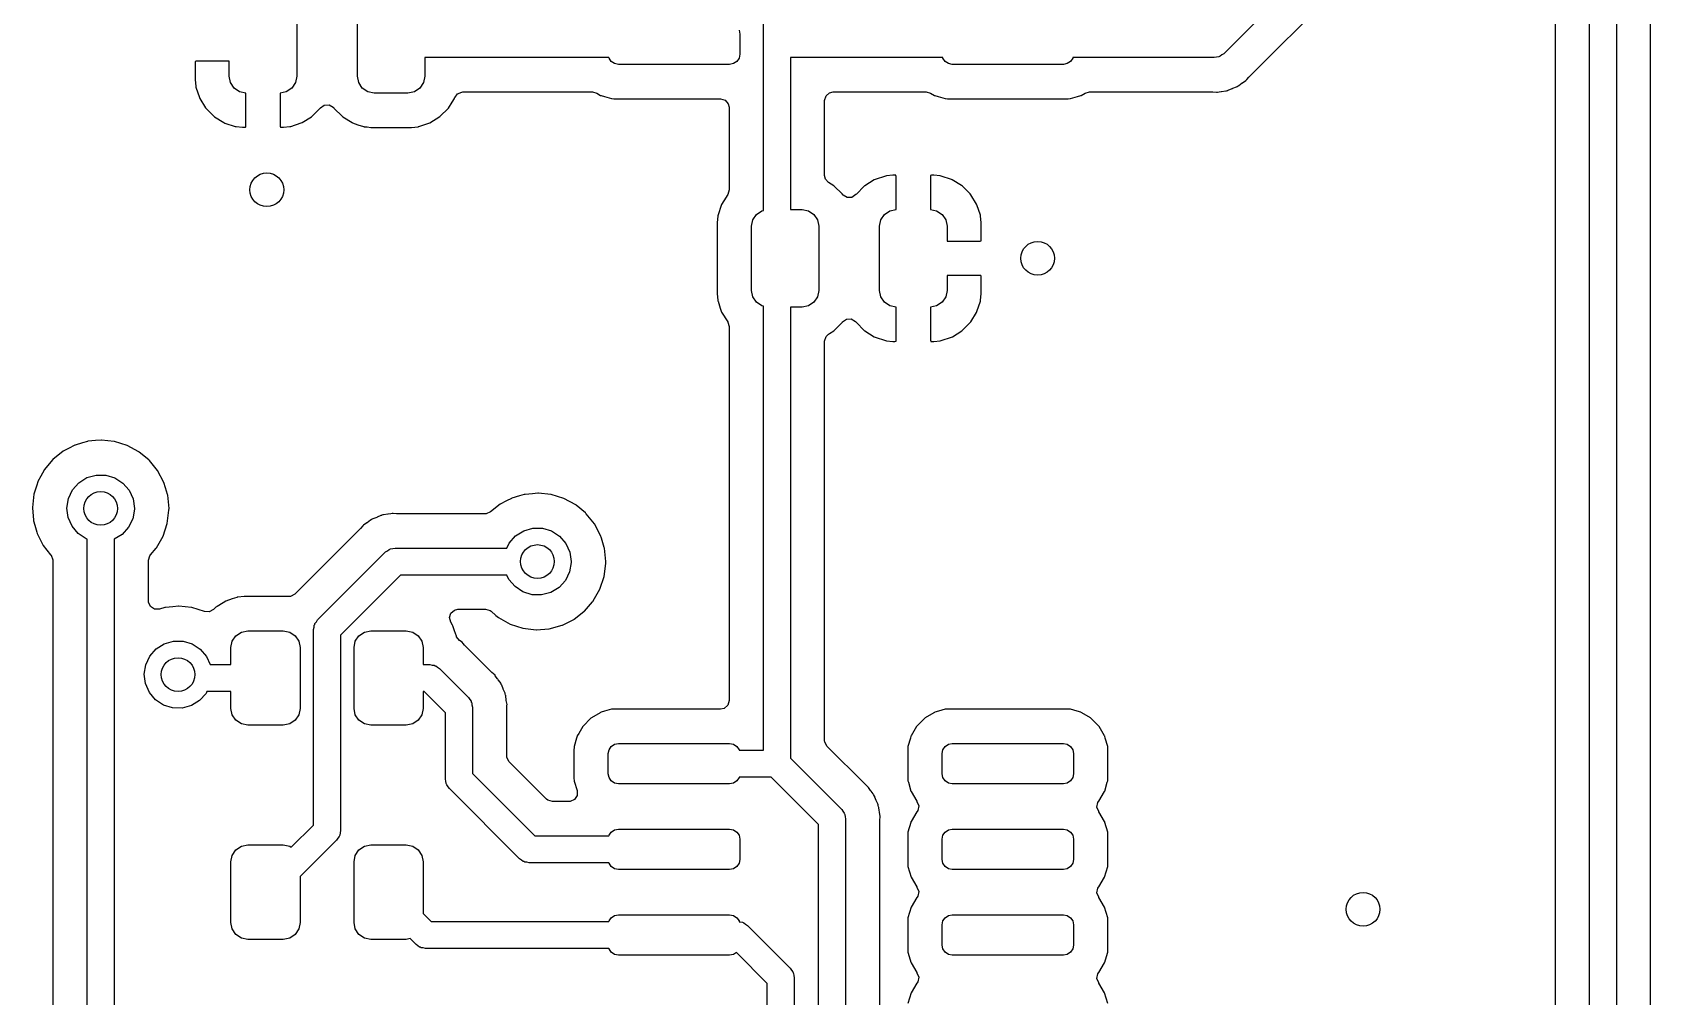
# Model space of a CAD drawing. Extents: x 63 to 234, y -148 to -41.
# Drawn here: x 127.59 to 151.58, y -81.31 to -67.01 of the extents above; entities that cross this region are included whole.
import ezdxf

# ---------------------------------------------------------------- set-up
doc = ezdxf.new("R2010")
doc.units = 0
doc.layers.add('BLACK', color=7, linetype='CONTINUOUS')

msp = doc.modelspace()

# ---------------------------------------------------------------- linework, layer by layer
at = {"layer": 'BLACK', "linetype": 'CONTINUOUS'}
for p, q in [((138.427, -69.6475), (138.427, -63.573)), ((150.676, -139.061), (150.676, -65.1865)), ((147.237, -65.343), (145.255, -67.3247)), ((150.167, -65.3599), (150.167, -95.2913)), ((151.076, -65.392), (151.076, -138.948)), ((145.633, -67.6666), (147.411, -65.8884)), ((151.584, -96.9213), (151.584, -65.8435)), ((131.507, -66.708), (131.507, -67.658)), ((132.407, -67.658), (132.407, -66.708)), ((138.066, -66.9756), (138.077, -67.033)), ((138.077, -67.033), (138.077, -67.333)), ((136.137, -67.383), (133.407, -67.383)), ((133.407, -67.383), (133.407, -67.658)), ((136.138, -67.3904), (136.137, -67.383)), ((136.171, -67.4391), (136.138, -67.3904)), ((138.066, -67.3904), (138.033, -67.4391)), ((138.077, -67.333), (138.066, -67.3904)), ((141.087, -67.383), (138.827, -67.383)), ((138.827, -67.383), (138.827, -69.633)), ((141.088, -67.3904), (141.087, -67.383)), ((141.121, -67.4391), (141.088, -67.3904)), ((143.016, -67.3904), (142.983, -67.4391)), ((143.017, -67.383), (143.016, -67.3904)), ((145.114, -67.383), (143.017, -67.383)), ((145.147, -67.3756), (145.114, -67.383)), ((145.18, -67.3719), (145.147, -67.3756)), ((145.19, -67.3658), (145.18, -67.3719)), ((145.201, -67.3632), (145.19, -67.3658)), ((145.227, -67.3424), (145.201, -67.3632)), ((145.255, -67.3247), (145.227, -67.3424)), ((130.001, -67.4429), (129.999, -67.4505)), ((129.999, -67.4505), (129.999, -67.7051)), ((130.002, -67.4415), (130.001, -67.4429)), ((130.017, -67.437), (130.002, -67.4415)), ((130.507, -67.437), (130.017, -67.437)), ((130.507, -67.658), (130.507, -67.437)), ((130.526, -67.7537), (130.507, -67.658)), ((131.507, -67.658), (131.488, -67.7537)), ((132.426, -67.7537), (132.407, -67.658)), ((133.407, -67.658), (133.388, -67.7537)), ((136.22, -67.4716), (136.171, -67.4391)), ((136.277, -67.483), (136.22, -67.4716)), ((137.927, -67.483), (136.277, -67.483)), ((137.984, -67.4716), (137.927, -67.483)), ((138.033, -67.4391), (137.984, -67.4716)), ((141.17, -67.4716), (141.121, -67.4391)), ((141.227, -67.483), (141.17, -67.4716)), ((142.877, -67.483), (141.227, -67.483)), ((142.934, -67.4716), (142.877, -67.483)), ((142.983, -67.4391), (142.934, -67.4716)), ((145.628, -67.6718), (145.633, -67.6666)), ((129.999, -67.7051), (129.999, -67.7116)), ((129.999, -67.7116), (130.009, -67.8072)), ((130.009, -67.8072), (130.012, -67.8206)), ((130.012, -67.8206), (130.064, -67.9748)), ((130.58, -67.8348), (130.526, -67.7537)), ((130.661, -67.889), (130.58, -67.8348)), ((130.753, -67.9072), (130.661, -67.889)), ((130.753, -68.4025), (130.753, -67.9072)), ((131.353, -67.889), (131.261, -67.9072)), ((131.261, -67.9072), (131.261, -68.3979)), ((131.434, -67.8348), (131.353, -67.889)), ((131.488, -67.7537), (131.434, -67.8348)), ((132.48, -67.8348), (132.426, -67.7537)), ((132.561, -67.889), (132.48, -67.8348)), ((132.657, -67.908), (132.561, -67.889)), ((133.157, -67.908), (132.657, -67.908)), ((133.253, -67.889), (133.157, -67.908)), ((133.334, -67.8348), (133.253, -67.889)), ((133.388, -67.7537), (133.334, -67.8348)), ((133.891, -67.9195), (133.956, -67.8922)), ((133.956, -67.8922), (133.97, -67.8915)), ((133.97, -67.8915), (135.893, -67.8915)), ((135.893, -67.8915), (135.957, -67.909)), ((135.957, -67.909), (136.013, -67.9421)), ((139.356, -67.9494), (139.409, -67.9029)), ((139.409, -67.9029), (139.462, -67.8915)), ((139.462, -67.8915), (140.843, -67.8915)), ((140.843, -67.8915), (140.907, -67.909)), ((140.907, -67.909), (140.963, -67.9421)), ((143.141, -67.9421), (143.197, -67.909)), ((143.197, -67.909), (143.261, -67.8915)), ((143.261, -67.8915), (145.085, -67.8915)), ((145.085, -67.8915), (145.094, -67.8918)), ((145.094, -67.8918), (145.144, -67.8952)), ((145.144, -67.8952), (145.144, -67.8952)), ((145.144, -67.8952), (145.152, -67.8957)), ((145.152, -67.8957), (145.159, -67.8944)), ((145.159, -67.8944), (145.186, -67.8898)), ((145.159, -67.8944), (145.159, -67.8944)), ((145.186, -67.8898), (145.215, -67.8847)), ((145.215, -67.8847), (145.221, -67.8838)), ((145.221, -67.8838), (145.284, -67.8761)), ((145.284, -67.8761), (145.292, -67.8734)), ((145.292, -67.8734), (145.294, -67.8728)), ((145.294, -67.8728), (145.31, -67.8683)), ((145.31, -67.8683), (145.313, -67.8675)), ((145.313, -67.8675), (145.32, -67.8662)), ((145.32, -67.8662), (145.379, -67.8406)), ((145.379, -67.8406), (145.385, -67.8381)), ((145.385, -67.8381), (145.387, -67.8372)), ((145.387, -67.8372), (145.445, -67.8155)), ((145.445, -67.8155), (145.451, -67.8112)), ((145.451, -67.8112), (145.453, -67.8099)), ((145.453, -67.8099), (145.468, -67.8017)), ((145.468, -67.8017), (145.471, -67.8004)), ((145.471, -67.8004), (145.478, -67.7973)), ((145.478, -67.7973), (145.528, -67.7584)), ((145.528, -67.7584), (145.534, -67.7545)), ((145.534, -67.7545), (145.58, -67.7227)), ((145.58, -67.7227), (145.586, -67.7184)), ((145.58, -67.7227), (145.58, -67.7227)), ((145.586, -67.7184), (145.595, -67.7084)), ((145.595, -67.7084), (145.628, -67.6718)), ((130.064, -67.9748), (130.07, -67.988)), ((130.07, -67.988), (130.155, -68.1258)), ((130.155, -68.1258), (130.164, -68.1372)), ((130.164, -68.1372), (130.279, -68.2517)), ((131.736, -68.2509), (131.851, -68.1362)), ((131.851, -68.1362), (131.858, -68.1272)), ((131.858, -68.1272), (131.916, -68.0862)), ((131.916, -68.0862), (131.987, -68.0829)), ((131.987, -68.0829), (132.048, -68.1186)), ((132.048, -68.1186), (132.055, -68.1264)), ((132.055, -68.1264), (132.059, -68.1323)), ((132.059, -68.1323), (132.184, -68.2573)), ((133.631, -68.2565), (133.756, -68.1313)), ((133.756, -68.1313), (133.811, -68.042)), ((133.811, -68.042), (133.845, -67.987)), ((133.845, -67.987), (133.849, -67.9807)), ((133.845, -67.987), (133.845, -67.987)), ((133.849, -67.9807), (133.851, -67.9738)), ((133.851, -67.9738), (133.855, -67.9672)), ((133.855, -67.9672), (133.857, -67.9682)), ((133.857, -67.9682), (133.891, -67.9195)), ((136.013, -67.9421), (136.021, -67.9444)), ((136.021, -67.9444), (136.021, -67.9444)), ((136.021, -67.9444), (136.071, -67.959)), ((136.071, -67.959), (136.173, -67.9886)), ((136.173, -67.9886), (136.18, -67.9891)), ((136.18, -67.9891), (136.18, -67.9891)), ((136.18, -67.9891), (136.208, -67.9913)), ((136.208, -67.9913), (136.208, -67.9913)), ((136.208, -67.9913), (136.21, -67.9915)), ((136.21, -67.9915), (137.792, -67.9915)), ((137.792, -67.9915), (137.861, -68.0115)), ((137.861, -68.0115), (137.907, -68.0652)), ((137.907, -68.0652), (137.918, -68.1175)), ((137.918, -68.1175), (137.918, -69.3451)), ((139.335, -68.0175), (139.356, -67.9494)), ((139.335, -69.1284), (139.335, -68.0175)), ((140.963, -67.9421), (140.971, -67.9444)), ((140.971, -67.9444), (140.971, -67.9444)), ((140.971, -67.9444), (141.021, -67.959)), ((141.021, -67.959), (141.123, -67.9886)), ((141.123, -67.9886), (141.13, -67.9891)), ((141.13, -67.9891), (141.13, -67.9891)), ((141.13, -67.9891), (141.158, -67.9913)), ((141.158, -67.9913), (141.158, -67.9913)), ((141.158, -67.9913), (141.16, -67.9915)), ((141.16, -67.9915), (142.944, -67.9915)), ((142.944, -67.9915), (142.946, -67.9913)), ((142.946, -67.9913), (142.974, -67.9891)), ((142.946, -67.9913), (142.946, -67.9913)), ((142.974, -67.9891), (142.981, -67.9886)), ((142.974, -67.9891), (142.974, -67.9891)), ((142.981, -67.9886), (143.083, -67.959)), ((143.083, -67.959), (143.133, -67.9444)), ((143.133, -67.9444), (143.141, -67.9421)), ((143.133, -67.9444), (143.133, -67.9444)), ((130.279, -68.2517), (130.29, -68.2608)), ((130.29, -68.2608), (130.428, -68.3458)), ((130.428, -68.3458), (130.441, -68.352)), ((130.441, -68.352), (130.596, -68.4031)), ((131.42, -68.4029), (131.574, -68.3514)), ((131.574, -68.3514), (131.587, -68.3452)), ((131.587, -68.3452), (131.725, -68.2599)), ((131.725, -68.2599), (131.736, -68.2509)), ((132.184, -68.2573), (132.19, -68.2611)), ((132.19, -68.2611), (132.19, -68.2611)), ((132.19, -68.2611), (132.327, -68.3458)), ((132.327, -68.3458), (132.334, -68.3501)), ((132.334, -68.3501), (132.414, -68.3766)), ((132.414, -68.3766), (132.496, -68.4036)), ((133.32, -68.4033), (133.452, -68.3593)), ((133.452, -68.3593), (133.481, -68.3495)), ((133.481, -68.3495), (133.631, -68.2565)), ((130.596, -68.4031), (130.609, -68.406)), ((130.609, -68.406), (130.703, -68.4157)), ((130.703, -68.4157), (130.71, -68.416)), ((130.71, -68.416), (130.735, -68.416)), ((130.735, -68.416), (130.75, -68.4115)), ((130.75, -68.4115), (130.751, -68.4101)), ((130.751, -68.4101), (130.753, -68.4025)), ((131.261, -68.3979), (131.265, -68.4131)), ((131.265, -68.4131), (131.267, -68.4143)), ((131.267, -68.4143), (131.275, -68.416)), ((131.275, -68.416), (131.304, -68.416)), ((131.304, -68.416), (131.311, -68.4157)), ((131.311, -68.4157), (131.406, -68.4057)), ((131.406, -68.4057), (131.42, -68.4029)), ((132.496, -68.4036), (132.496, -68.4036)), ((132.496, -68.4036), (132.502, -68.4058)), ((132.502, -68.4058), (132.509, -68.4065)), ((132.509, -68.4065), (132.509, -68.4065)), ((132.509, -68.4065), (132.552, -68.4109)), ((132.552, -68.4109), (132.607, -68.4165)), ((132.607, -68.4165), (133.207, -68.4165)), ((133.207, -68.4165), (133.211, -68.4162)), ((133.211, -68.4162), (133.306, -68.4062)), ((133.211, -68.4162), (133.211, -68.4162)), ((133.306, -68.4062), (133.313, -68.4055)), ((133.306, -68.4062), (133.306, -68.4062)), ((133.313, -68.4055), (133.32, -68.4033)), ((133.32, -68.4033), (133.32, -68.4033)), ((137.918, -69.3451), (137.9, -69.4112)), ((139.348, -69.1829), (139.335, -69.1284)), ((139.395, -69.2357), (139.348, -69.1829)), ((139.473, -69.2837), (139.395, -69.2357)), ((139.598, -69.4087), (139.473, -69.2837)), ((139.921, -69.2901), (139.806, -69.4048)), ((139.932, -69.2811), (139.921, -69.2901)), ((140.07, -69.1958), (139.932, -69.2811)), ((140.083, -69.1896), (140.07, -69.1958)), ((140.237, -69.1381), (140.083, -69.1896)), ((140.251, -69.1353), (140.237, -69.1381)), ((140.346, -69.1253), (140.251, -69.1353)), ((140.353, -69.125), (140.346, -69.1253)), ((140.382, -69.125), (140.353, -69.125)), ((140.39, -69.1267), (140.382, -69.125)), ((140.392, -69.1279), (140.39, -69.1267)), ((140.396, -69.1431), (140.392, -69.1279)), ((140.396, -69.6338), (140.396, -69.1431)), ((140.906, -69.1309), (140.904, -69.1385)), ((140.904, -69.1385), (140.904, -69.6338)), ((140.907, -69.1295), (140.906, -69.1309)), ((140.922, -69.125), (140.907, -69.1295)), ((140.947, -69.125), (140.922, -69.125)), ((140.954, -69.1253), (140.947, -69.125)), ((141.048, -69.135), (140.954, -69.1253)), ((141.061, -69.1379), (141.048, -69.135)), ((141.216, -69.189), (141.061, -69.1379)), ((141.229, -69.1952), (141.216, -69.189)), ((141.367, -69.2802), (141.229, -69.1952)), ((141.378, -69.2893), (141.367, -69.2802)), ((141.493, -69.4038), (141.378, -69.2893)), ((137.808, -69.5603), (137.752, -69.7281)), ((137.842, -69.5042), (137.808, -69.5603)), ((137.9, -69.4112), (137.842, -69.5042)), ((139.602, -69.4146), (139.598, -69.4087)), ((139.609, -69.4224), (139.602, -69.4146)), ((139.67, -69.4581), (139.609, -69.4224)), ((139.741, -69.4548), (139.67, -69.4581)), ((139.799, -69.4138), (139.741, -69.4548)), ((139.806, -69.4048), (139.799, -69.4138)), ((141.502, -69.4152), (141.493, -69.4038)), ((141.587, -69.553), (141.502, -69.4152)), ((141.593, -69.5662), (141.587, -69.553)), ((141.645, -69.7204), (141.593, -69.5662)), ((137.752, -69.7281), (137.742, -69.8326)), ((138.25, -69.883), (138.269, -69.7873)), ((138.269, -69.7873), (138.323, -69.7062)), ((138.323, -69.7062), (138.404, -69.652)), ((138.404, -69.652), (138.427, -69.6475)), ((138.827, -69.633), (139, -69.633)), ((139, -69.633), (139.096, -69.652)), ((139.096, -69.652), (139.177, -69.7062)), ((139.177, -69.7062), (139.231, -69.7873)), ((139.231, -69.7873), (139.25, -69.883)), ((140.15, -69.883), (140.169, -69.7873)), ((140.169, -69.7873), (140.223, -69.7062)), ((140.223, -69.7062), (140.304, -69.652)), ((140.304, -69.652), (140.396, -69.6338)), ((140.904, -69.6338), (140.996, -69.652)), ((140.996, -69.652), (141.077, -69.7062)), ((141.077, -69.7062), (141.131, -69.7873)), ((141.131, -69.7873), (141.15, -69.883)), ((141.648, -69.7338), (141.645, -69.7204)), ((141.658, -69.8294), (141.648, -69.7338)), ((141.658, -69.8359), (141.658, -69.8294)), ((137.742, -69.8326), (137.742, -70.8834)), ((138.25, -70.833), (138.25, -69.883)), ((139.25, -69.883), (139.25, -70.833)), ((140.15, -70.833), (140.15, -69.883)), ((141.15, -69.883), (141.15, -70.104)), ((141.658, -70.0905), (141.658, -69.8359)), ((141.15, -70.104), (141.64, -70.104)), ((141.64, -70.104), (141.655, -70.0995)), ((141.655, -70.0995), (141.656, -70.0981)), ((141.656, -70.0981), (141.658, -70.0905)), ((141.644, -70.612), (141.15, -70.612)), ((141.15, -70.612), (141.15, -70.833)), ((141.652, -70.6137), (141.644, -70.612)), ((141.654, -70.6149), (141.652, -70.6137)), ((141.658, -70.6301), (141.654, -70.6149)), ((141.658, -70.8801), (141.658, -70.6301)), ((137.742, -70.8834), (137.742, -70.8866)), ((137.742, -70.8866), (137.742, -70.8867)), ((137.742, -70.8867), (137.752, -70.9809)), ((137.752, -70.9809), (137.752, -70.9892)), ((137.752, -70.9892), (137.755, -70.9957)), ((137.755, -70.9957), (137.755, -70.9957)), ((137.755, -70.9957), (137.788, -71.0965)), ((138.269, -70.9287), (138.25, -70.833)), ((138.323, -71.0098), (138.269, -70.9287)), ((138.404, -71.064), (138.323, -71.0098)), ((139.177, -71.0098), (139.096, -71.064)), ((139.231, -70.9287), (139.177, -71.0098)), ((139.25, -70.833), (139.231, -70.9287)), ((140.169, -70.9287), (140.15, -70.833)), ((140.223, -71.0098), (140.169, -70.9287)), ((140.304, -71.064), (140.223, -71.0098)), ((141.077, -71.0098), (140.996, -71.064)), ((141.131, -70.9287), (141.077, -71.0098)), ((141.15, -70.833), (141.131, -70.9287)), ((141.594, -71.1486), (141.645, -70.9943)), ((141.645, -70.9943), (141.648, -70.9809)), ((141.648, -70.9809), (141.658, -70.8866)), ((141.658, -70.8866), (141.658, -70.8801)), ((137.788, -71.0965), (137.808, -71.1569)), ((137.808, -71.1569), (137.898, -71.3021)), ((138.427, -71.0685), (138.404, -71.064)), ((138.427, -77.651), (138.427, -71.0685)), ((139, -71.083), (138.827, -71.083)), ((138.827, -71.083), (138.827, -77.7682)), ((139.096, -71.064), (139, -71.083)), ((139.602, -71.3018), (139.659, -71.2612)), ((139.659, -71.2612), (139.73, -71.2579)), ((139.73, -71.2579), (139.792, -71.2936)), ((140.396, -71.0822), (140.304, -71.064)), ((140.396, -71.5775), (140.396, -71.0822)), ((140.996, -71.064), (140.904, -71.0822)), ((140.904, -71.0822), (140.904, -71.5729)), ((141.503, -71.2998), (141.588, -71.1618)), ((141.588, -71.1618), (141.594, -71.1486)), ((137.898, -71.3021), (137.9, -71.3043)), ((137.9, -71.3043), (137.918, -71.3706)), ((137.918, -71.3706), (137.918, -76.9165)), ((139.356, -71.5195), (139.395, -71.4805)), ((139.395, -71.4805), (139.408, -71.4725)), ((139.408, -71.4725), (139.474, -71.4315)), ((139.474, -71.4315), (139.599, -71.3063)), ((139.599, -71.3063), (139.602, -71.3018)), ((139.792, -71.2936), (139.799, -71.3021)), ((139.799, -71.3021), (139.807, -71.3122)), ((139.807, -71.3122), (139.922, -71.4267)), ((139.922, -71.4267), (139.933, -71.4358)), ((139.933, -71.4358), (140.071, -71.5208)), ((141.23, -71.5202), (141.368, -71.4349)), ((141.368, -71.4349), (141.379, -71.4259)), ((141.379, -71.4259), (141.494, -71.3112)), ((141.494, -71.3112), (141.503, -71.2998)), ((139.335, -71.5876), (139.356, -71.5195)), ((139.335, -77.5053), (139.335, -71.5876)), ((140.071, -71.5208), (140.084, -71.527)), ((140.084, -71.527), (140.239, -71.5781)), ((140.239, -71.5781), (140.252, -71.581)), ((140.252, -71.581), (140.346, -71.5907)), ((140.346, -71.5907), (140.353, -71.591)), ((140.353, -71.591), (140.378, -71.591)), ((140.378, -71.591), (140.393, -71.5865)), ((140.393, -71.5865), (140.394, -71.5851)), ((140.394, -71.5851), (140.396, -71.5775)), ((140.904, -71.5729), (140.908, -71.5881)), ((140.908, -71.5881), (140.91, -71.5893)), ((140.91, -71.5893), (140.918, -71.591)), ((140.918, -71.591), (140.947, -71.591)), ((140.947, -71.591), (140.954, -71.5907)), ((140.954, -71.5907), (141.049, -71.5807)), ((141.049, -71.5807), (141.063, -71.5779)), ((141.063, -71.5779), (141.217, -71.5264)), ((141.217, -71.5264), (141.23, -71.5202)), ((128.124, -73.1771), (128.045, -73.2184)), ((128.215, -73.1297), (128.124, -73.1771)), ((128.221, -73.1268), (128.215, -73.1297)), ((128.215, -73.1297), (128.215, -73.1297)), ((128.332, -73.094), (128.221, -73.1268)), ((128.404, -73.0727), (128.332, -73.094)), ((128.41, -73.071), (128.404, -73.0727)), ((128.404, -73.0727), (128.404, -73.0727)), ((128.416, -73.0704), (128.41, -73.071)), ((128.525, -73.0606), (128.416, -73.0704)), ((128.416, -73.0704), (128.416, -73.0704)), ((128.607, -73.053), (128.525, -73.0606)), ((128.613, -73.0537), (128.607, -73.053)), ((128.798, -73.0731), (128.613, -73.0537)), ((128.613, -73.0537), (128.613, -73.0537)), ((128.804, -73.0737), (128.798, -73.0731)), ((128.798, -73.0731), (128.798, -73.0731)), ((128.993, -73.1322), (128.804, -73.0737)), ((129.167, -73.2263), (128.993, -73.1322)), ((127.891, -73.3424), (127.764, -73.4939)), ((128.045, -73.2184), (127.891, -73.3424)), ((129.172, -73.2302), (129.167, -73.2263)), ((129.313, -73.347), (129.172, -73.2302)), ((129.172, -73.2302), (129.172, -73.2302)), ((129.319, -73.3523), (129.313, -73.347)), ((129.323, -73.3571), (129.319, -73.3523)), ((129.364, -73.4078), (129.323, -73.3571)), ((129.323, -73.3571), (129.323, -73.3571)), ((129.444, -73.5056), (129.364, -73.4078)), ((127.669, -73.6672), (127.667, -73.6731)), ((127.711, -73.5896), (127.669, -73.6672)), ((127.761, -73.4993), (127.711, -73.5896)), ((127.764, -73.4939), (127.761, -73.4993)), ((127.761, -73.4993), (127.761, -73.4993)), ((128.276, -73.6856), (128.396, -73.61)), ((128.396, -73.61), (128.532, -73.571)), ((128.532, -73.571), (128.674, -73.5719)), ((128.674, -73.5719), (128.81, -73.6125)), ((128.81, -73.6125), (128.929, -73.6896)), ((129.537, -73.6802), (129.444, -73.5056)), ((127.609, -73.8557), (127.587, -74.0523)), ((127.652, -73.7209), (127.609, -73.8557)), ((127.667, -73.6731), (127.652, -73.7209)), ((127.667, -73.6731), (127.667, -73.6731)), ((128.122, -73.9202), (128.182, -73.7919)), ((128.182, -73.7919), (128.276, -73.6856)), ((128.929, -73.6896), (129.021, -73.797)), ((129.021, -73.797), (129.08, -73.9261)), ((129.562, -73.7615), (129.537, -73.6802)), ((129.591, -73.8601), (129.562, -73.7615)), ((129.594, -73.8696), (129.591, -73.8601)), ((129.614, -74.0664), (129.594, -73.8696)), ((134.809, -73.8814), (134.698, -73.9142)), ((134.881, -73.8601), (134.809, -73.8814)), ((134.887, -73.8584), (134.881, -73.8601)), ((134.881, -73.8601), (134.881, -73.8601)), ((134.893, -73.8578), (134.887, -73.8584)), ((135.002, -73.848), (134.893, -73.8578)), ((134.893, -73.8578), (134.893, -73.8578)), ((135.084, -73.8404), (135.002, -73.848)), ((135.09, -73.8411), (135.084, -73.8404)), ((135.275, -73.8605), (135.09, -73.8411)), ((135.09, -73.8411), (135.09, -73.8411)), ((135.281, -73.8611), (135.275, -73.8605)), ((135.275, -73.8605), (135.275, -73.8605)), ((135.47, -73.9196), (135.281, -73.8611)), ((127.587, -74.0523), (127.587, -74.0584)), ((127.587, -74.0584), (127.603, -74.2423)), ((128.1, -74.0603), (128.122, -73.9202)), ((128.119, -74.2009), (128.1, -74.0603)), ((129.1, -74.0786), (129.077, -74.2184)), ((129.08, -73.9261), (129.1, -74.0664)), ((129.1, -74.0664), (129.1, -74.0786)), ((129.588, -74.2909), (129.613, -74.0947)), ((129.613, -74.0947), (129.614, -74.0664)), ((132.901, -74.1457), (132.865, -74.1521)), ((132.92, -74.1424), (132.901, -74.1457)), ((132.928, -74.1411), (132.92, -74.1424)), ((132.92, -74.1424), (132.92, -74.1424)), ((132.935, -74.1416), (132.928, -74.1411)), ((132.985, -74.145), (132.935, -74.1416)), ((132.935, -74.1416), (132.935, -74.1416)), ((132.994, -74.1453), (132.985, -74.145)), ((134.304, -74.1453), (132.994, -74.1453)), ((134.318, -74.1446), (134.304, -74.1453)), ((134.383, -74.1175), (134.318, -74.1446)), ((134.522, -74.0058), (134.383, -74.1175)), ((134.617, -73.9561), (134.522, -74.0058)), ((134.692, -73.9171), (134.617, -73.9561)), ((134.698, -73.9142), (134.692, -73.9171)), ((134.692, -73.9171), (134.692, -73.9171)), ((135.644, -74.0137), (135.47, -73.9196)), ((135.649, -74.0176), (135.644, -74.0137)), ((135.787, -74.1321), (135.649, -74.0176)), ((135.649, -74.0176), (135.649, -74.0176)), ((135.796, -74.1397), (135.787, -74.1321)), ((135.8, -74.1445), (135.796, -74.1397)), ((135.824, -74.1743), (135.8, -74.1445)), ((135.8, -74.1445), (135.8, -74.1445)), ((127.603, -74.2423), (127.603, -74.2493)), ((127.603, -74.2493), (127.622, -74.3141)), ((127.622, -74.3141), (127.652, -74.4199)), ((128.176, -74.3306), (128.119, -74.2009)), ((128.267, -74.4391), (128.176, -74.3306)), ((129.015, -74.346), (128.92, -74.4511)), ((129.077, -74.2184), (129.015, -74.346)), ((129.526, -74.4786), (129.588, -74.2909)), ((132.447, -74.3702), (131.479, -75.3382)), ((132.452, -74.365), (132.447, -74.3702)), ((132.488, -74.3241), (132.452, -74.365)), ((132.493, -74.3184), (132.488, -74.3241)), ((132.488, -74.3241), (132.488, -74.3241)), ((132.499, -74.3141), (132.493, -74.3184)), ((132.546, -74.2823), (132.499, -74.3141)), ((132.499, -74.3141), (132.499, -74.3141)), ((132.551, -74.2784), (132.546, -74.2823)), ((132.602, -74.2395), (132.551, -74.2784)), ((132.609, -74.2364), (132.602, -74.2395)), ((132.611, -74.2351), (132.609, -74.2364)), ((132.626, -74.2269), (132.611, -74.2351)), ((132.628, -74.2256), (132.626, -74.2269)), ((132.634, -74.2213), (132.628, -74.2256)), ((132.694, -74.1987), (132.634, -74.2213)), ((132.7, -74.1962), (132.694, -74.1987)), ((132.752, -74.1736), (132.7, -74.1962)), ((132.759, -74.1706), (132.752, -74.1736)), ((132.766, -74.1692), (132.759, -74.1706)), ((132.769, -74.1685), (132.766, -74.1692)), ((132.785, -74.164), (132.769, -74.1685)), ((132.788, -74.1634), (132.785, -74.164)), ((132.795, -74.1607), (132.788, -74.1634)), ((132.858, -74.153), (132.795, -74.1607)), ((132.865, -74.1521), (132.858, -74.153)), ((134.873, -74.3974), (135.009, -74.3584)), ((135.009, -74.3584), (135.151, -74.3593)), ((135.151, -74.3593), (135.287, -74.3999)), ((135.921, -74.293), (135.824, -74.1743)), ((136.014, -74.4676), (135.921, -74.293)), ((127.652, -74.4199), (127.658, -74.4394)), ((127.658, -74.4394), (127.748, -74.6154)), ((127.748, -74.6154), (127.858, -74.7536)), ((128.385, -74.5177), (128.267, -74.4391)), ((128.4, -74.5225), (128.385, -74.5177)), ((128.4, -83.6617), (128.4, -74.5225)), ((128.92, -74.4511), (128.8, -74.5244)), ((128.8, -74.5244), (128.8, -83.5789)), ((129.428, -74.6505), (129.526, -74.4786)), ((134.624, -74.6538), (134.659, -74.5793)), ((134.659, -74.5793), (134.753, -74.473)), ((134.753, -74.473), (134.873, -74.3974)), ((135.287, -74.3999), (135.406, -74.477)), ((135.406, -74.477), (135.498, -74.5844)), ((135.498, -74.5844), (135.557, -74.7135)), ((136.025, -74.5051), (136.014, -74.4676)), ((136.068, -74.6452), (136.025, -74.5051)), ((127.858, -74.7536), (127.864, -74.7618)), ((127.864, -74.7618), (127.891, -74.8276)), ((127.891, -74.8276), (127.892, -74.8401)), ((127.892, -74.8401), (127.892, -83.6328)), ((129.309, -74.8359), (129.329, -74.7678)), ((129.309, -75.4395), (129.309, -74.8359)), ((129.329, -74.7678), (129.339, -74.7536)), ((129.339, -74.7536), (129.424, -74.6552)), ((129.424, -74.6552), (129.428, -74.6505)), ((129.424, -74.6552), (129.424, -74.6552)), ((131.816, -75.7203), (132.824, -74.7121)), ((132.824, -74.7121), (132.852, -74.6944)), ((132.852, -74.6944), (132.878, -74.6736)), ((132.878, -74.6736), (132.889, -74.671)), ((132.889, -74.671), (132.899, -74.6649)), ((132.899, -74.6649), (132.932, -74.6612)), ((132.932, -74.6612), (132.965, -74.6538)), ((132.965, -74.6538), (134.624, -74.6538)), ((135.577, -74.866), (135.554, -75.0058)), ((135.557, -74.7135), (135.577, -74.8538)), ((135.577, -74.8538), (135.577, -74.866)), ((136.071, -74.657), (136.068, -74.6452)), ((136.091, -74.8538), (136.071, -74.657)), ((136.09, -74.8821), (136.091, -74.8538)), ((133.048, -75.0538), (132.157, -75.9446)), ((134.624, -75.0538), (133.048, -75.0538)), ((134.653, -75.118), (134.624, -75.0538)), ((135.554, -75.0058), (135.492, -75.1334)), ((136.003, -75.266), (136.065, -75.0783)), ((136.065, -75.0783), (136.09, -74.8821)), ((131.479, -75.3382), (131.416, -75.3722)), ((134.744, -75.2265), (134.653, -75.118)), ((134.862, -75.3051), (134.744, -75.2265)), ((134.997, -75.3474), (134.862, -75.3051)), ((135.139, -75.35), (134.997, -75.3474)), ((135.276, -75.3127), (135.139, -75.35)), ((135.397, -75.2385), (135.276, -75.3127)), ((135.492, -75.1334), (135.397, -75.2385)), ((135.905, -75.4379), (136.003, -75.266)), ((129.31, -75.4575), (129.309, -75.4395)), ((129.34, -75.5221), (129.31, -75.4575)), ((129.399, -75.5604), (129.34, -75.5221)), ((129.47, -75.5604), (129.399, -75.5604)), ((129.551, -75.5365), (129.47, -75.5604)), ((129.557, -75.5348), (129.551, -75.5365)), ((129.551, -75.5365), (129.551, -75.5365)), ((129.563, -75.5342), (129.557, -75.5348)), ((129.672, -75.5244), (129.563, -75.5342)), ((129.563, -75.5342), (129.563, -75.5342)), ((129.754, -75.5168), (129.672, -75.5244)), ((129.76, -75.5175), (129.754, -75.5168)), ((129.945, -75.5369), (129.76, -75.5175)), ((129.76, -75.5175), (129.76, -75.5175)), ((129.951, -75.5375), (129.945, -75.5369)), ((129.945, -75.5369), (129.945, -75.5369)), ((130.14, -75.596), (129.951, -75.5375)), ((130.273, -75.5674), (130.211, -75.6015)), ((130.302, -75.5377), (130.273, -75.5674)), ((130.308, -75.5325), (130.302, -75.5377)), ((130.325, -75.5221), (130.308, -75.5325)), ((130.352, -75.5049), (130.325, -75.5221)), ((130.458, -75.4394), (130.352, -75.5049)), ((130.552, -75.4081), (130.458, -75.4394)), ((130.619, -75.3857), (130.552, -75.4081)), ((130.626, -75.3835), (130.619, -75.3857)), ((130.619, -75.3857), (130.619, -75.3857)), ((130.633, -75.3828), (130.626, -75.3835)), ((130.728, -75.3728), (130.633, -75.3828)), ((130.633, -75.3828), (130.633, -75.3828)), ((130.732, -75.3725), (130.728, -75.3728)), ((130.728, -75.3728), (130.728, -75.3728)), ((131.357, -75.3725), (130.732, -75.3725)), ((131.361, -75.3728), (131.357, -75.3725)), ((131.377, -75.3745), (131.361, -75.3728)), ((131.361, -75.3728), (131.361, -75.3728)), ((131.416, -75.3722), (131.377, -75.3745)), ((133.793, -75.6184), (133.848, -75.5728)), ((133.848, -75.5728), (133.898, -75.5623)), ((133.898, -75.5623), (134.307, -75.5623)), ((134.307, -75.5623), (134.375, -75.5823)), ((134.375, -75.5823), (134.389, -75.5923)), ((135.771, -75.5915), (135.776, -75.5877)), ((135.776, -75.5877), (135.895, -75.4495)), ((135.895, -75.4495), (135.901, -75.4426)), ((135.901, -75.4426), (135.905, -75.4379)), ((135.901, -75.4426), (135.901, -75.4426)), ((130.211, -75.6015), (130.14, -75.595)), ((130.14, -75.595), (130.14, -75.596)), ((131.757, -75.8614), (131.764, -75.8289)), ((131.764, -75.8289), (131.768, -75.7957)), ((131.768, -75.7957), (131.774, -75.7859)), ((131.774, -75.7859), (131.777, -75.7747)), ((131.777, -75.7747), (131.798, -75.7486)), ((131.798, -75.7486), (131.816, -75.7203)), ((133.772, -75.6862), (133.793, -75.6184)), ((133.791, -75.7546), (133.772, -75.6862)), ((133.817, -75.7958), (133.791, -75.7546)), ((133.824, -75.8071), (133.817, -75.7958)), ((133.849, -75.8825), (133.824, -75.8071)), ((134.389, -75.5923), (134.461, -75.6537)), ((134.461, -75.6537), (134.499, -75.6859)), ((134.499, -75.6859), (134.671, -75.7824)), ((134.671, -75.7824), (134.86, -75.8435)), ((135.253, -75.8518), (135.444, -75.7986)), ((135.444, -75.7986), (135.449, -75.7958)), ((135.449, -75.7958), (135.615, -75.7122)), ((135.449, -75.7958), (135.449, -75.7958)), ((135.615, -75.7122), (135.62, -75.7094)), ((135.615, -75.7122), (135.615, -75.7122)), ((135.62, -75.7094), (135.767, -75.595)), ((135.767, -75.595), (135.771, -75.5915)), ((129.543, -76.0738), (129.679, -76.0348)), ((129.679, -76.0348), (129.821, -76.0357)), ((129.821, -76.0357), (129.957, -76.0763)), ((130.532, -76.131), (130.551, -76.0353)), ((130.551, -76.0353), (130.605, -75.9542)), ((130.605, -75.9542), (130.686, -75.9)), ((130.686, -75.9), (130.782, -75.881)), ((130.782, -75.881), (131.307, -75.881)), ((131.307, -75.881), (131.403, -75.9)), ((131.403, -75.9), (131.484, -75.9542)), ((131.484, -75.9542), (131.538, -76.0353)), ((131.538, -76.0353), (131.557, -76.131)), ((131.757, -78.7607), (131.757, -75.8614)), ((132.157, -75.9446), (132.157, -78.8438)), ((132.357, -76.131), (132.376, -76.0353)), ((132.376, -76.0353), (132.43, -75.9542)), ((132.43, -75.9542), (132.511, -75.9)), ((132.511, -75.9), (132.607, -75.881)), ((132.607, -75.881), (133.132, -75.881)), ((133.132, -75.881), (133.228, -75.9)), ((133.228, -75.9), (133.309, -75.9542)), ((133.309, -75.9542), (133.363, -76.0353)), ((133.363, -76.0353), (133.382, -76.131)), ((133.875, -75.9619), (133.849, -75.8825)), ((133.878, -75.9696), (133.875, -75.9619)), ((133.922, -76.0251), (133.878, -75.9696)), ((133.959, -76.0506), (133.922, -76.0251)), ((133.976, -76.0701), (133.959, -76.0506)), ((133.997, -76.0942), (133.976, -76.0701)), ((134.86, -75.8435), (135.056, -75.867)), ((135.056, -75.867), (135.062, -75.8665)), ((135.062, -75.8665), (135.247, -75.8523)), ((135.062, -75.8665), (135.062, -75.8665)), ((135.247, -75.8523), (135.253, -75.8518)), ((135.247, -75.8523), (135.247, -75.8523)), ((129.269, -76.384), (129.329, -76.2557)), ((129.329, -76.2557), (129.423, -76.1494)), ((129.423, -76.1494), (129.543, -76.0738)), ((129.957, -76.0763), (130.076, -76.1534)), ((130.076, -76.1534), (130.168, -76.2608)), ((130.168, -76.2608), (130.223, -76.381)), ((130.532, -76.381), (130.532, -76.131)), ((131.557, -76.131), (131.557, -77.031)), ((132.357, -77.031), (132.357, -76.131)), ((133.382, -76.131), (133.382, -76.381)), ((134.002, -76.1005), (133.997, -76.0942)), ((134.396, -76.4944), (134.002, -76.1005)), ((129.247, -76.5241), (129.269, -76.384)), ((129.266, -76.6647), (129.247, -76.5241)), ((130.223, -76.381), (130.532, -76.381)), ((133.382, -76.381), (133.481, -76.381)), ((133.481, -76.381), (133.514, -76.3885)), ((133.514, -76.3885), (133.547, -76.3922)), ((133.547, -76.3922), (133.557, -76.3984)), ((133.557, -76.3984), (133.568, -76.4009)), ((133.568, -76.4009), (133.594, -76.4218)), ((133.594, -76.4218), (133.622, -76.4396)), ((133.622, -76.4396), (134.054, -76.8716)), ((134.402, -76.4994), (134.396, -76.4944)), ((134.448, -76.5408), (134.402, -76.4994)), ((134.452, -76.5471), (134.448, -76.5408)), ((134.484, -76.5935), (134.452, -76.5471)), ((134.452, -76.5471), (134.452, -76.5471)), ((129.323, -76.7944), (129.266, -76.6647)), ((130.176, -76.781), (130.162, -76.8098)), ((130.532, -76.781), (130.176, -76.781)), ((130.532, -77.031), (130.532, -76.781)), ((133.398, -76.781), (133.382, -76.781)), ((133.382, -76.781), (133.382, -77.031)), ((133.713, -77.0956), (133.398, -76.781)), ((134.488, -76.5988), (134.484, -76.5935)), ((134.494, -76.6062), (134.488, -76.5988)), ((134.522, -76.6435), (134.494, -76.6062)), ((134.527, -76.6495), (134.522, -76.6435)), ((134.522, -76.6435), (134.522, -76.6435)), ((134.53, -76.6565), (134.527, -76.6495)), ((134.532, -76.6587), (134.53, -76.6565)), ((134.54, -76.6735), (134.532, -76.6587)), ((134.541, -76.6759), (134.54, -76.6735)), ((134.545, -76.6821), (134.541, -76.6759)), ((134.548, -76.6893), (134.545, -76.6821)), ((134.568, -76.7419), (134.548, -76.6893)), ((134.548, -76.6893), (134.548, -76.6893)), ((134.57, -76.748), (134.568, -76.7419)), ((134.596, -76.8065), (134.57, -76.748)), ((129.414, -76.9029), (129.323, -76.7944)), ((129.532, -76.9815), (129.414, -76.9029)), ((129.667, -77.0238), (129.532, -76.9815)), ((129.809, -77.0264), (129.667, -77.0238)), ((129.946, -76.9891), (129.809, -77.0264)), ((130.067, -76.9149), (129.946, -76.9891)), ((130.162, -76.8098), (130.067, -76.9149)), ((134.054, -76.8716), (134.072, -76.8999)), ((134.072, -76.8999), (134.093, -76.9261)), ((134.093, -76.9261), (134.096, -76.9373)), ((134.096, -76.9373), (134.102, -76.947)), ((134.102, -76.947), (134.105, -76.9802)), ((134.105, -76.9802), (134.113, -77.0128)), ((134.113, -77.0128), (134.113, -77.9968)), ((134.597, -76.814), (134.596, -76.8065)), ((134.598, -76.8166), (134.597, -76.814)), ((134.603, -76.8329), (134.598, -76.8166)), ((134.603, -76.8354), (134.603, -76.8329)), ((134.606, -76.8426), (134.603, -76.8354)), ((134.607, -76.8501), (134.606, -76.8426)), ((134.614, -76.906), (134.607, -76.8501)), ((134.615, -76.9125), (134.614, -76.906)), ((134.626, -76.9754), (134.615, -76.9125)), ((134.622, -77.0331), (134.625, -76.983)), ((134.625, -76.983), (134.626, -76.9754)), ((134.625, -76.983), (134.625, -76.983)), ((137.898, -76.9846), (137.845, -77.0311)), ((137.918, -76.9165), (137.898, -76.9846)), ((130.551, -77.1267), (130.532, -77.031)), ((130.605, -77.2078), (130.551, -77.1267)), ((130.686, -77.262), (130.605, -77.2078)), ((130.782, -77.281), (130.686, -77.262)), ((131.403, -77.262), (131.307, -77.281)), ((131.484, -77.2078), (131.403, -77.262)), ((131.538, -77.1267), (131.484, -77.2078)), ((131.557, -77.031), (131.538, -77.1267)), ((132.376, -77.1267), (132.357, -77.031)), ((132.43, -77.2078), (132.376, -77.1267)), ((132.511, -77.262), (132.43, -77.2078)), ((132.607, -77.281), (132.511, -77.262)), ((133.228, -77.262), (133.132, -77.281)), ((133.309, -77.2078), (133.228, -77.262)), ((133.363, -77.1267), (133.309, -77.2078)), ((133.382, -77.031), (133.363, -77.1267)), ((133.713, -78.0796), (133.713, -77.0956)), ((134.621, -77.0417), (134.622, -77.0331)), ((134.621, -77.7339), (134.621, -77.0417)), ((135.87, -77.1765), (135.753, -77.2942)), ((135.877, -77.1725), (135.87, -77.1765)), ((136.007, -77.0959), (135.877, -77.1725)), ((135.877, -77.1725), (135.877, -77.1725)), ((136.013, -77.0919), (136.007, -77.0959)), ((136.007, -77.0959), (136.007, -77.0959)), ((136.021, -77.0896), (136.013, -77.0919)), ((136.073, -77.0745), (136.021, -77.0896)), ((136.021, -77.0896), (136.021, -77.0896)), ((136.173, -77.0454), (136.073, -77.0745)), ((136.18, -77.0449), (136.173, -77.0454)), ((136.208, -77.0427), (136.18, -77.0449)), ((136.18, -77.0449), (136.18, -77.0449)), ((136.21, -77.0425), (136.208, -77.0427)), ((136.208, -77.0427), (136.208, -77.0427)), ((137.792, -77.0425), (136.21, -77.0425)), ((137.845, -77.0311), (137.792, -77.0425)), ((140.82, -77.1765), (140.703, -77.2942)), ((140.827, -77.1725), (140.82, -77.1765)), ((140.957, -77.0959), (140.827, -77.1725)), ((140.827, -77.1725), (140.827, -77.1725)), ((140.963, -77.0919), (140.957, -77.0959)), ((140.957, -77.0959), (140.957, -77.0959)), ((140.971, -77.0896), (140.963, -77.0919)), ((141.023, -77.0745), (140.971, -77.0896)), ((140.971, -77.0896), (140.971, -77.0896)), ((141.123, -77.0454), (141.023, -77.0745)), ((141.13, -77.0449), (141.123, -77.0454)), ((141.158, -77.0427), (141.13, -77.0449)), ((141.13, -77.0449), (141.13, -77.0449)), ((141.16, -77.0425), (141.158, -77.0427)), ((141.158, -77.0427), (141.158, -77.0427)), ((142.944, -77.0425), (141.16, -77.0425)), ((142.946, -77.0427), (142.944, -77.0425)), ((142.974, -77.0449), (142.946, -77.0427)), ((142.946, -77.0427), (142.946, -77.0427)), ((142.981, -77.0454), (142.974, -77.0449)), ((142.974, -77.0449), (142.974, -77.0449)), ((143.081, -77.0745), (142.981, -77.0454)), ((143.133, -77.0896), (143.081, -77.0745)), ((143.141, -77.0919), (143.133, -77.0896)), ((143.133, -77.0896), (143.133, -77.0896)), ((143.147, -77.0959), (143.141, -77.0919)), ((143.277, -77.1725), (143.147, -77.0959)), ((143.147, -77.0959), (143.147, -77.0959)), ((143.284, -77.1765), (143.277, -77.1725)), ((143.277, -77.1725), (143.277, -77.1725)), ((143.401, -77.2942), (143.284, -77.1765)), ((131.307, -77.281), (130.782, -77.281)), ((133.132, -77.281), (132.607, -77.281)), ((135.657, -77.4751), (135.621, -77.5972)), ((135.666, -77.445), (135.657, -77.4751)), ((135.668, -77.4374), (135.666, -77.445)), ((135.666, -77.445), (135.666, -77.445)), ((135.688, -77.4036), (135.668, -77.4374)), ((135.749, -77.301), (135.688, -77.4036)), ((135.753, -77.2942), (135.749, -77.301)), ((135.749, -77.301), (135.749, -77.301)), ((139.338, -77.5321), (139.335, -77.5053)), ((140.607, -77.4751), (140.571, -77.5972)), ((140.616, -77.445), (140.607, -77.4751)), ((140.618, -77.4374), (140.616, -77.445)), ((140.616, -77.445), (140.616, -77.445)), ((140.638, -77.4036), (140.618, -77.4374)), ((140.699, -77.301), (140.638, -77.4036)), ((140.703, -77.2942), (140.699, -77.301)), ((140.699, -77.301), (140.699, -77.301)), ((143.405, -77.301), (143.401, -77.2942)), ((143.466, -77.4036), (143.405, -77.301)), ((143.405, -77.301), (143.405, -77.301)), ((143.486, -77.4374), (143.466, -77.4036)), ((143.488, -77.445), (143.486, -77.4374)), ((143.497, -77.4751), (143.488, -77.445)), ((143.488, -77.445), (143.488, -77.445)), ((143.533, -77.5972), (143.497, -77.4751)), ((134.624, -77.7607), (134.621, -77.7339)), ((135.619, -77.6251), (135.618, -77.6345)), ((135.618, -77.6345), (135.618, -78.0675)), ((135.621, -77.6036), (135.619, -77.6251)), ((135.621, -77.5972), (135.621, -77.6036)), ((135.621, -77.6036), (135.621, -77.6036)), ((136.127, -77.701), (136.138, -77.6436)), ((136.127, -78.001), (136.127, -77.701)), ((136.138, -77.6436), (136.171, -77.5949)), ((136.171, -77.5949), (136.22, -77.5624)), ((136.22, -77.5624), (136.277, -77.551)), ((136.277, -77.551), (137.927, -77.551)), ((137.927, -77.551), (137.984, -77.5624)), ((137.984, -77.5624), (138.033, -77.5949)), ((138.033, -77.5949), (138.066, -77.6436)), ((138.066, -77.6436), (138.067, -77.651)), ((138.067, -77.651), (138.427, -77.651)), ((139.372, -77.5944), (139.338, -77.5321)), ((139.93, -78.1516), (139.372, -77.5944)), ((140.571, -77.6036), (140.569, -77.6251)), ((140.569, -77.6251), (140.569, -77.6345)), ((140.569, -77.6345), (140.569, -78.0675)), ((140.571, -77.5972), (140.571, -77.6036)), ((140.571, -77.6036), (140.571, -77.6036)), ((141.077, -77.701), (141.088, -77.6436)), ((141.077, -78.001), (141.077, -77.701)), ((141.088, -77.6436), (141.121, -77.5949)), ((141.121, -77.5949), (141.17, -77.5624)), ((141.17, -77.5624), (141.227, -77.551)), ((141.227, -77.551), (142.877, -77.551)), ((142.877, -77.551), (142.934, -77.5624)), ((142.934, -77.5624), (142.983, -77.5949)), ((142.983, -77.5949), (143.016, -77.6436)), ((143.016, -77.6436), (143.027, -77.701)), ((143.027, -77.701), (143.027, -78.001)), ((143.533, -77.6036), (143.533, -77.5972)), ((143.535, -77.6251), (143.533, -77.6036)), ((143.533, -77.6036), (143.533, -77.6036)), ((143.535, -77.6345), (143.535, -77.6251)), ((143.535, -78.0675), (143.535, -77.6345)), ((134.658, -77.823), (134.624, -77.7607)), ((135.211, -78.3756), (134.658, -77.823)), ((138.827, -77.7682), (139.588, -78.5288)), ((133.72, -78.1122), (133.713, -78.0796)), ((133.724, -78.1454), (133.72, -78.1122)), ((133.73, -78.1551), (133.724, -78.1454)), ((133.733, -78.1663), (133.73, -78.1551)), ((133.753, -78.1925), (133.733, -78.1663)), ((133.771, -78.2208), (133.753, -78.1925)), ((134.813, -79.2624), (133.771, -78.2208)), ((134.113, -77.9968), (135.037, -78.921)), ((135.618, -78.0675), (135.621, -78.1048)), ((135.621, -78.1048), (135.623, -78.111)), ((135.623, -78.111), (135.623, -78.111)), ((135.623, -78.111), (135.664, -78.2513)), ((136.138, -78.0584), (136.127, -78.001)), ((136.171, -78.1071), (136.138, -78.0584)), ((136.22, -78.1396), (136.171, -78.1071)), ((136.277, -78.151), (136.22, -78.1396)), ((137.927, -78.151), (136.277, -78.151)), ((137.984, -78.1396), (137.927, -78.151)), ((138.033, -78.1071), (137.984, -78.1396)), ((138.066, -78.0584), (138.033, -78.1071)), ((138.067, -78.051), (138.066, -78.0584)), ((138.544, -78.051), (138.067, -78.051)), ((139.246, -78.7528), (138.544, -78.051)), ((139.935, -78.1566), (139.93, -78.1516)), ((139.981, -78.198), (139.935, -78.1566)), ((139.986, -78.2043), (139.981, -78.198)), ((140.018, -78.2507), (139.986, -78.2043)), ((139.986, -78.2043), (139.986, -78.2043)), ((140.569, -78.0675), (140.571, -78.1048)), ((140.571, -78.1048), (140.577, -78.1231)), ((140.577, -78.1231), (140.616, -78.2568)), ((141.088, -78.0584), (141.077, -78.001)), ((141.121, -78.1071), (141.088, -78.0584)), ((141.17, -78.1396), (141.121, -78.1071)), ((141.227, -78.151), (141.17, -78.1396)), ((142.877, -78.151), (141.227, -78.151)), ((142.934, -78.1396), (142.877, -78.151)), ((142.983, -78.1071), (142.934, -78.1396)), ((143.016, -78.0584), (142.983, -78.1071)), ((143.027, -78.001), (143.016, -78.0584)), ((143.488, -78.2568), (143.527, -78.1231)), ((143.527, -78.1231), (143.533, -78.1048)), ((143.533, -78.1048), (143.535, -78.0675)), ((135.232, -78.3925), (135.211, -78.3756)), ((135.3, -78.4125), (135.232, -78.3925)), ((135.543, -78.4125), (135.3, -78.4125)), ((135.561, -78.4113), (135.543, -78.4125)), ((135.625, -78.382), (135.561, -78.4113)), ((135.664, -78.3223), (135.625, -78.382)), ((135.664, -78.2513), (135.664, -78.3223)), ((140.021, -78.256), (140.018, -78.2507)), ((140.024, -78.2596), (140.021, -78.256)), ((140.056, -78.3007), (140.024, -78.2596)), ((140.06, -78.3067), (140.056, -78.3007)), ((140.056, -78.3007), (140.056, -78.3007)), ((140.063, -78.3137), (140.06, -78.3067)), ((140.065, -78.3159), (140.063, -78.3137)), ((140.073, -78.3307), (140.065, -78.3159)), ((140.074, -78.3331), (140.073, -78.3307)), ((140.078, -78.3393), (140.074, -78.3331)), ((140.081, -78.3465), (140.078, -78.3393)), ((140.101, -78.3991), (140.081, -78.3465)), ((140.081, -78.3465), (140.081, -78.3465)), ((140.104, -78.4052), (140.101, -78.3991)), ((140.122, -78.4478), (140.104, -78.4052)), ((140.129, -78.4637), (140.122, -78.4478)), ((140.131, -78.4712), (140.129, -78.4637)), ((140.616, -78.2568), (140.618, -78.2646)), ((140.618, -78.2646), (140.703, -78.4078)), ((140.703, -78.4078), (140.705, -78.4105)), ((140.705, -78.4105), (140.731, -78.4749)), ((143.373, -78.4971), (143.387, -78.4275)), ((143.387, -78.4275), (143.398, -78.4117)), ((143.398, -78.4117), (143.401, -78.4078)), ((143.401, -78.4078), (143.486, -78.2646)), ((143.486, -78.2646), (143.488, -78.2568)), ((139.588, -78.5288), (139.605, -78.5571)), ((139.605, -78.5571), (139.626, -78.5833)), ((139.626, -78.5833), (139.629, -78.5945)), ((139.629, -78.5945), (139.635, -78.6042)), ((139.635, -78.6042), (139.639, -78.6374)), ((139.639, -78.6374), (139.646, -78.67)), ((139.646, -78.67), (139.646, -85.0063)), ((140.131, -78.4737), (140.131, -78.4712)), ((140.136, -78.49), (140.131, -78.4737)), ((140.136, -78.4927), (140.136, -78.49)), ((140.139, -78.4998), (140.136, -78.4927)), ((140.145, -78.5445), (140.139, -78.4998)), ((140.147, -78.5632), (140.145, -78.5445)), ((140.148, -78.5697), (140.147, -78.5632)), ((140.159, -78.6326), (140.148, -78.5697)), ((140.154, -78.6989), (140.155, -78.6904)), ((140.154, -84.9813), (140.154, -78.6989)), ((140.155, -78.6904), (140.158, -78.6402)), ((140.158, -78.6402), (140.159, -78.6326)), ((140.158, -78.6402), (140.158, -78.6402)), ((140.618, -78.7074), (140.616, -78.715)), ((140.703, -78.5642), (140.618, -78.7074)), ((140.706, -78.5603), (140.703, -78.5642)), ((140.717, -78.5445), (140.706, -78.5603)), ((140.731, -78.4749), (140.717, -78.5445)), ((143.399, -78.5615), (143.373, -78.4971)), ((143.401, -78.5642), (143.399, -78.5615)), ((143.486, -78.7074), (143.401, -78.5642)), ((143.488, -78.715), (143.486, -78.7074)), ((131.427, -79.091), (131.757, -78.7607)), ((132.137, -78.9305), (132.116, -78.9566)), ((132.14, -78.9193), (132.137, -78.9305)), ((132.146, -78.9096), (132.14, -78.9193)), ((132.15, -78.8764), (132.146, -78.9096)), ((132.157, -78.8438), (132.15, -78.8764)), ((135.037, -78.921), (136.137, -78.921)), ((136.137, -78.921), (136.138, -78.9136)), ((136.138, -78.9136), (136.171, -78.8649)), ((136.171, -78.8649), (136.22, -78.8324)), ((136.22, -78.8324), (136.277, -78.821)), ((136.277, -78.821), (137.927, -78.821)), ((137.927, -78.821), (137.984, -78.8324)), ((137.984, -78.8324), (138.033, -78.8649)), ((138.033, -78.8649), (138.066, -78.9136)), ((138.066, -78.9136), (138.077, -78.971)), ((139.246, -84.9231), (139.246, -78.7528)), ((140.571, -78.8672), (140.569, -78.9045)), ((140.569, -78.9045), (140.569, -79.3375)), ((140.613, -78.7225), (140.571, -78.8672)), ((140.616, -78.715), (140.613, -78.7225)), ((140.616, -78.715), (140.616, -78.715)), ((141.077, -78.971), (141.088, -78.9136)), ((141.088, -78.9136), (141.121, -78.8649)), ((141.121, -78.8649), (141.17, -78.8324)), ((141.17, -78.8324), (141.227, -78.821)), ((141.227, -78.821), (142.877, -78.821)), ((142.877, -78.821), (142.934, -78.8324)), ((142.934, -78.8324), (142.983, -78.8649)), ((142.983, -78.8649), (143.016, -78.9136)), ((143.016, -78.9136), (143.027, -78.971)), ((143.491, -78.7225), (143.488, -78.715)), ((143.488, -78.715), (143.488, -78.715)), ((143.533, -78.8672), (143.491, -78.7225)), ((143.535, -78.9045), (143.533, -78.8672)), ((143.535, -79.3375), (143.535, -78.9045)), ((130.551, -79.2103), (130.605, -79.1292)), ((130.605, -79.1292), (130.686, -79.075)), ((130.686, -79.075), (130.782, -79.056)), ((130.782, -79.056), (131.307, -79.056)), ((131.307, -79.056), (131.403, -79.075)), ((131.403, -79.075), (131.427, -79.091)), ((132.098, -78.9849), (131.557, -79.5263)), ((132.116, -78.9566), (132.098, -78.9849)), ((132.376, -79.2103), (132.43, -79.1292)), ((132.43, -79.1292), (132.511, -79.075)), ((132.511, -79.075), (132.607, -79.056)), ((132.607, -79.056), (133.132, -79.056)), ((133.132, -79.056), (133.228, -79.075)), ((133.228, -79.075), (133.309, -79.1292)), ((133.309, -79.1292), (133.363, -79.2103)), ((138.077, -78.971), (138.077, -79.271)), ((141.077, -79.271), (141.077, -78.971)), ((143.027, -78.971), (143.027, -79.271)), ((130.532, -79.306), (130.551, -79.2103)), ((130.532, -80.206), (130.532, -79.306)), ((132.357, -79.306), (132.376, -79.2103)), ((132.357, -80.206), (132.357, -79.306)), ((133.363, -79.2103), (133.382, -79.306)), ((133.382, -79.306), (133.382, -80.0732)), ((134.841, -79.2802), (134.813, -79.2624)), ((134.867, -79.3011), (134.841, -79.2802)), ((134.878, -79.3036), (134.867, -79.3011)), ((134.888, -79.3098), (134.878, -79.3036)), ((134.921, -79.3135), (134.888, -79.3098)), ((134.954, -79.321), (134.921, -79.3135)), ((136.137, -79.321), (134.954, -79.321)), ((136.138, -79.3284), (136.137, -79.321)), ((136.171, -79.3771), (136.138, -79.3284)), ((136.22, -79.4096), (136.171, -79.3771)), ((136.277, -79.421), (136.22, -79.4096)), ((137.927, -79.421), (136.277, -79.421)), ((137.984, -79.4096), (137.927, -79.421)), ((138.033, -79.3771), (137.984, -79.4096)), ((138.066, -79.3284), (138.033, -79.3771)), ((138.077, -79.271), (138.066, -79.3284)), ((140.569, -79.3375), (140.569, -79.34)), ((140.569, -79.34), (140.569, -79.34)), ((140.569, -79.34), (140.569, -79.3416)), ((140.569, -79.3416), (140.571, -79.3748)), ((140.571, -79.3748), (140.618, -79.5346)), ((141.088, -79.3284), (141.077, -79.271)), ((141.121, -79.3771), (141.088, -79.3284)), ((141.17, -79.4096), (141.121, -79.3771)), ((141.227, -79.421), (141.17, -79.4096)), ((142.877, -79.421), (141.227, -79.421)), ((142.934, -79.4096), (142.877, -79.421)), ((142.983, -79.3771), (142.934, -79.4096)), ((143.016, -79.3284), (142.983, -79.3771)), ((143.027, -79.271), (143.016, -79.3284)), ((143.486, -79.5346), (143.533, -79.3748)), ((143.533, -79.3748), (143.535, -79.3416)), ((143.535, -79.34), (143.535, -79.3375)), ((143.535, -79.3416), (143.535, -79.34)), ((143.535, -79.34), (143.535, -79.34)), ((131.557, -79.5263), (131.557, -80.206)), ((140.618, -79.5346), (140.703, -79.6778)), ((143.401, -79.6778), (143.486, -79.5346)), ((140.703, -79.8342), (140.618, -79.9774)), ((140.703, -79.6778), (140.705, -79.6805)), ((140.706, -79.8303), (140.703, -79.8342)), ((140.705, -79.6805), (140.731, -79.7449)), ((140.717, -79.8145), (140.706, -79.8303)), ((140.731, -79.7449), (140.717, -79.8145)), ((143.373, -79.7671), (143.387, -79.6975)), ((143.399, -79.8315), (143.373, -79.7671)), ((143.387, -79.6975), (143.398, -79.6817)), ((143.398, -79.6817), (143.401, -79.6778)), ((143.401, -79.8342), (143.399, -79.8315)), ((143.486, -79.9774), (143.401, -79.8342)), ((133.382, -80.0732), (133.5, -80.191)), ((136.138, -80.1836), (136.171, -80.1349)), ((136.171, -80.1349), (136.22, -80.1024)), ((136.22, -80.1024), (136.277, -80.091)), ((136.277, -80.091), (137.927, -80.091)), ((137.927, -80.091), (137.984, -80.1024)), ((137.984, -80.1024), (138.033, -80.1349)), ((138.033, -80.1349), (138.066, -80.1836)), ((140.571, -80.1436), (140.57, -80.1615)), ((140.618, -79.9774), (140.571, -80.1372)), ((140.571, -80.1372), (140.571, -80.1436)), ((140.571, -80.1436), (140.571, -80.1436)), ((141.088, -80.1836), (141.121, -80.1349)), ((141.121, -80.1349), (141.17, -80.1024)), ((141.17, -80.1024), (141.227, -80.091)), ((141.227, -80.091), (142.877, -80.091)), ((142.877, -80.091), (142.934, -80.1024)), ((142.934, -80.1024), (142.983, -80.1349)), ((142.983, -80.1349), (143.016, -80.1836)), ((143.533, -80.1372), (143.486, -79.9774)), ((143.533, -80.1436), (143.533, -80.1372)), ((143.534, -80.1615), (143.533, -80.1436)), ((143.533, -80.1436), (143.533, -80.1436)), ((130.551, -80.3017), (130.532, -80.206)), ((130.605, -80.3828), (130.551, -80.3017)), ((130.686, -80.437), (130.605, -80.3828)), ((131.484, -80.3828), (131.403, -80.437)), ((131.538, -80.3017), (131.484, -80.3828)), ((131.557, -80.206), (131.538, -80.3017)), ((132.376, -80.3017), (132.357, -80.206)), ((132.43, -80.3828), (132.376, -80.3017)), ((132.511, -80.437), (132.43, -80.3828)), ((133.5, -80.191), (136.137, -80.191)), ((136.137, -80.191), (136.138, -80.1836)), ((138.066, -80.1836), (138.068, -80.1953)), ((138.068, -80.1953), (138.082, -80.1985)), ((138.082, -80.1985), (138.115, -80.2022)), ((138.115, -80.2022), (138.125, -80.2084)), ((138.125, -80.2084), (138.136, -80.2109)), ((138.136, -80.2109), (138.162, -80.2318)), ((138.162, -80.2318), (138.19, -80.2496)), ((138.19, -80.2496), (138.826, -80.8848)), ((140.57, -80.1615), (140.569, -80.1745)), ((140.569, -80.1745), (140.569, -80.6075)), ((141.077, -80.241), (141.088, -80.1836)), ((141.077, -80.541), (141.077, -80.241)), ((143.016, -80.1836), (143.027, -80.241)), ((143.027, -80.241), (143.027, -80.541)), ((143.535, -80.1745), (143.534, -80.1615)), ((143.535, -80.6075), (143.535, -80.1745)), ((130.782, -80.456), (130.686, -80.437)), ((131.307, -80.456), (130.782, -80.456)), ((131.403, -80.437), (131.307, -80.456)), ((132.607, -80.456), (132.511, -80.437)), ((133.132, -80.456), (132.607, -80.456)), ((133.188, -80.4449), (133.132, -80.456)), ((133.276, -80.5324), (133.188, -80.4449)), ((133.304, -80.5502), (133.276, -80.5324)), ((133.33, -80.5711), (133.304, -80.5502)), ((133.341, -80.5736), (133.33, -80.5711)), ((133.351, -80.5798), (133.341, -80.5736)), ((133.384, -80.5835), (133.351, -80.5798)), ((133.417, -80.591), (133.384, -80.5835)), ((136.137, -80.591), (133.417, -80.591)), ((136.138, -80.5984), (136.137, -80.591)), ((136.171, -80.6471), (136.138, -80.5984)), ((140.569, -80.6075), (140.569, -80.6099)), ((140.569, -80.6099), (140.569, -80.61)), ((140.569, -80.61), (140.57, -80.6224)), ((140.57, -80.6224), (140.571, -80.6448)), ((141.088, -80.5984), (141.077, -80.541)), ((141.121, -80.6471), (141.088, -80.5984)), ((143.016, -80.5984), (142.983, -80.6471)), ((143.027, -80.541), (143.016, -80.5984)), ((143.533, -80.6448), (143.534, -80.6224)), ((143.534, -80.6224), (143.535, -80.61)), ((143.535, -80.6099), (143.535, -80.6075)), ((143.535, -80.61), (143.535, -80.6099)), ((136.22, -80.6796), (136.171, -80.6471)), ((136.277, -80.691), (136.22, -80.6796)), ((137.927, -80.691), (136.277, -80.691)), ((137.984, -80.6796), (137.927, -80.691)), ((138.027, -80.6514), (137.984, -80.6796)), ((138.484, -81.1088), (138.027, -80.6514)), ((140.571, -80.6448), (140.59, -80.7085)), ((140.59, -80.7085), (140.615, -80.7964)), ((140.615, -80.7964), (140.618, -80.8046)), ((140.618, -80.8046), (140.703, -80.9478)), ((141.17, -80.6796), (141.121, -80.6471)), ((141.227, -80.691), (141.17, -80.6796)), ((142.877, -80.691), (141.227, -80.691)), ((142.934, -80.6796), (142.877, -80.691)), ((142.983, -80.6471), (142.934, -80.6796)), ((143.401, -80.9478), (143.486, -80.8046)), ((143.486, -80.8046), (143.489, -80.7964)), ((143.489, -80.7964), (143.514, -80.7085)), ((143.514, -80.7085), (143.533, -80.6448)), ((138.484, -83.6102), (138.484, -81.1088)), ((138.826, -80.8848), (138.843, -80.9131)), ((138.843, -80.9131), (138.864, -80.9393)), ((138.864, -80.9393), (138.867, -80.9505)), ((138.867, -80.9505), (138.873, -80.9602)), ((138.873, -80.9602), (138.877, -80.9934)), ((138.877, -80.9934), (138.884, -81.026)), ((138.884, -81.026), (138.884, -83.6933)), ((140.703, -81.1042), (140.618, -81.2474)), ((140.703, -80.9478), (140.705, -80.9505)), ((140.706, -81.1003), (140.703, -81.1042)), ((140.705, -80.9505), (140.731, -81.0149)), ((140.717, -81.0845), (140.706, -81.1003)), ((140.731, -81.0149), (140.717, -81.0845)), ((143.373, -81.0371), (143.387, -80.9675)), ((143.399, -81.1015), (143.373, -81.0371)), ((143.387, -80.9675), (143.398, -80.9517)), ((143.398, -80.9517), (143.401, -80.9478)), ((143.401, -81.1042), (143.399, -81.1015)), ((143.486, -81.2474), (143.401, -81.1042)), ((140.618, -81.2474), (140.571, -81.4072)), ((143.533, -81.4072), (143.486, -81.2474))]:
    msp.add_line(p, q, dxfattribs=at)
at = {"layer": 'BLACK'}
for centre in [(131.064, -69.342), (142.494, -70.358), (128.6, -74.0664), (135.077, -74.8538), (129.747, -76.5302), (147.32, -80.01)]:
    msp.add_circle(centre, 0.25, dxfattribs=at)

doc.saveas('drawing.dxf')
